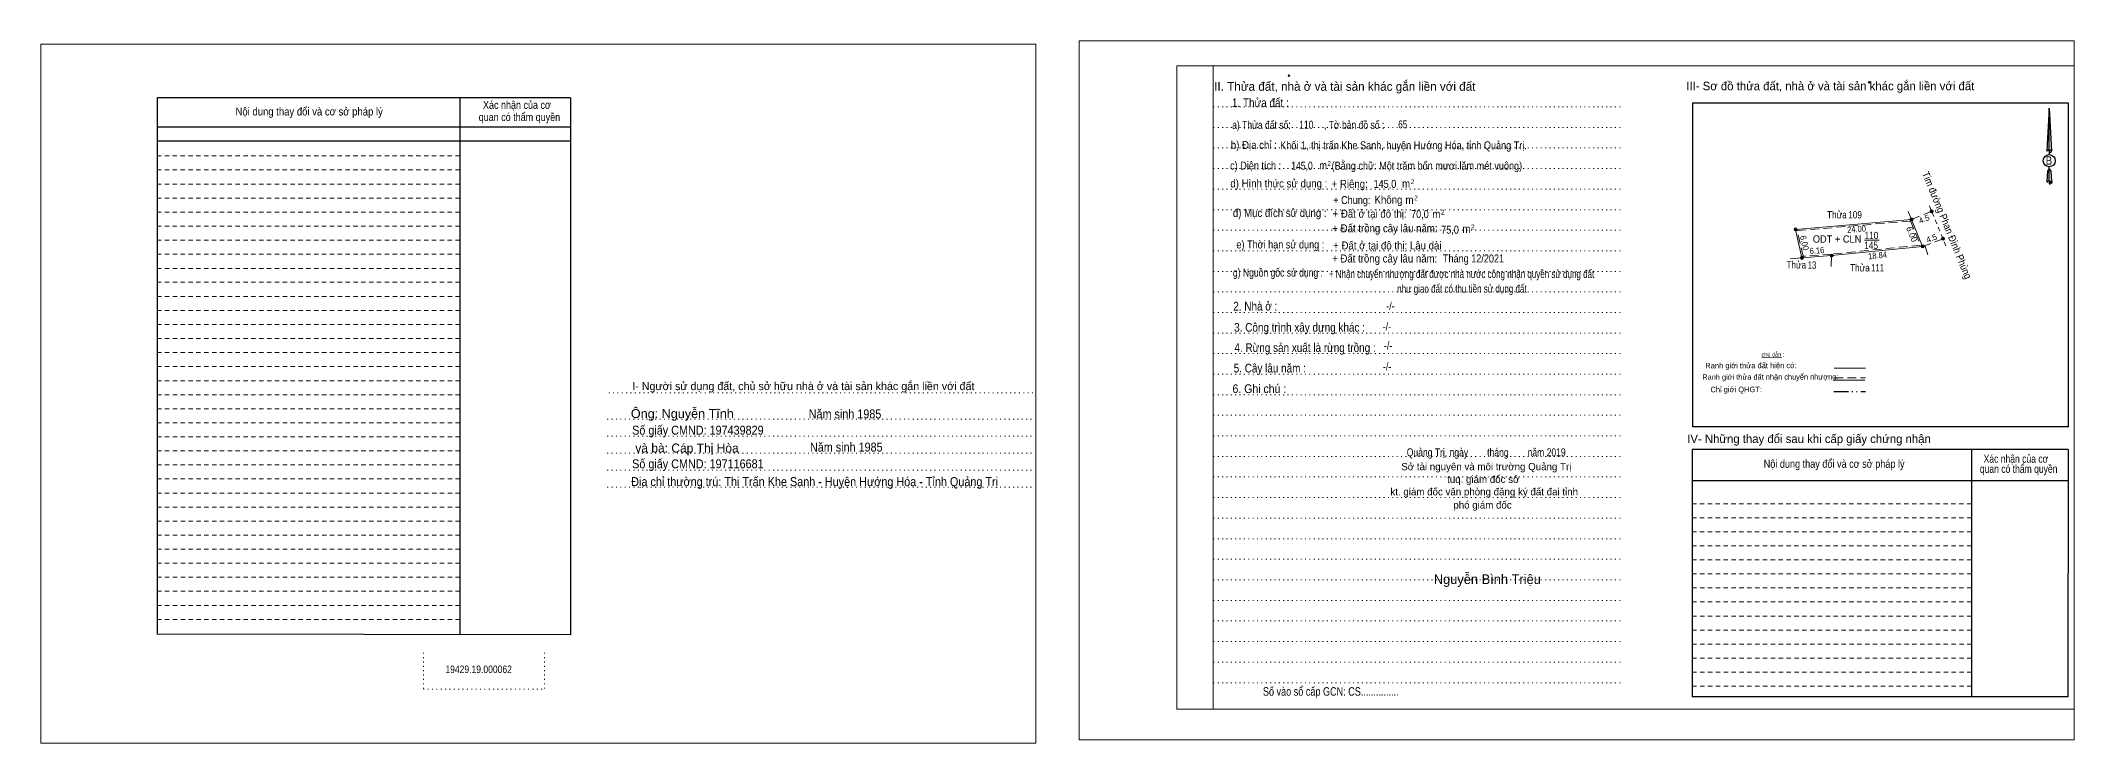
# Model space of a CAD drawing. Header units: metres. Extents: x 551477 to 552170, y 1839913 to 1840065.
# Drawn here: x 551476.7 to 551896, y 1839913.2 to 1840057.9 of the extents above; entities that cross this region are included whole.
import ezdxf
from ezdxf.enums import TextEntityAlignment as Align

# ---------------------------------------------------------------- set-up
doc = ezdxf.new("R2010")
doc.units = ezdxf.units.M
doc.header["$LTSCALE"] = 0.6
doc.header["$PDMODE"] = 32
doc.header["$PDSIZE"] = 0.3
for name, pattern in [('DASH_DOUBLE_DOT', [9.2, 5, -1.2, 0.3, -1.2, 0.3, -1.2]), ('DOTTED', [1.5, 0.3, -1.2]), ('MEDIUM_DASHED', [4.5, 3, -1.5]), ('SHORT_DASHED', [2.7, 1.5, -1.2])]:
    doc.linetypes.add(name, pattern=pattern)
for name, color, linetype, lineweight in [('1', 7, 'DOTTED', 13), ('10', 7, 'Continuous', 13), ('18', 7, 'Continuous', 25), ('2', 7, 'SHORT_DASHED', 13), ('28', 7, 'Continuous', 25), ('5', 7, 'Continuous', 13), ('55', 7, 'Continuous', 13)]:
    doc.layers.add(name, color=color, linetype=linetype, lineweight=lineweight)
doc.layers.add('20', color=7, linetype='Continuous')

msp = doc.modelspace()

# ---------------------------------------------------------------- hatches: boundary and pattern name
at = {"layer": '10'}
for points in [[(551862.7478, 1840021.12, 1), (551862.1122, 1840021.12, 1)], [(551866.9178, 1840022.8, 1), (551866.2822, 1840022.8, 1)], [(551838.8378, 1840019.08, 1), (551838.2022, 1840019.08, 1)], [(551865.0278, 1840015.57, 1), (551864.3922, 1840015.57, 1)], [(551869.2378, 1840017.14, 1), (551868.6022, 1840017.14, 1)], [(551840.1378, 1840013.22, 1), (551839.5022, 1840013.22, 1)], [(551846.2778, 1840013.68, 1), (551845.6422, 1840013.68, 1)]]:
    msp.add_hatch(color=256, dxfattribs=at).paths.add_polyline_path(points)

# ---------------------------------------------------------------- linework, layer by layer
at = {"layer": '1', "linetype": 'Continuous'}
for p, q in [((551710.9, 1840052.73), (551896, 1840052.73)), ((551710.9, 1840052.73), (551710.9, 1839920.23)), ((551896, 1840052.73), (551896, 1839919.11)), ((551710.9, 1839920.23), (551896, 1839920.23))]:
    msp.add_line(p, q, dxfattribs=at)
at = {"layer": '1'}
for p, q in [((551718.4, 1840052.73), (551718.4, 1839920.23)), ((551718.4, 1840052.73), (551718.4, 1839920.23)), ((551718.48, 1840044.31), (551803.02, 1840044.31)), ((551718.48, 1840040.09), (551803.02, 1840040.09)), ((551718.48, 1840035.85), (551803.02, 1840035.85)), ((551718.48, 1840031.61), (551803.02, 1840031.61)), ((551718.48, 1840027.37), (551803.02, 1840027.37)), ((551718.48, 1840023.13), (551803.02, 1840023.13)), ((551718.48, 1840018.91), (551803.02, 1840018.91)), ((551718.48, 1840014.67), (551803.02, 1840014.67)), ((551718.48, 1840010.43), (551803.02, 1840010.43)), ((551718.48, 1840006.19), (551803.02, 1840006.19)), ((551718.48, 1840001.97), (551803.02, 1840001.97)), ((551718.48, 1839997.73), (551803.02, 1839997.73)), ((551718.48, 1839993.49), (551803.02, 1839993.49)), ((551718.48, 1839989.25), (551803.02, 1839989.25)), ((551593.78, 1839985.41), (551681.84, 1839985.41)), ((551718.48, 1839985.01), (551803.02, 1839985.01)), ((551593.49, 1839980.01), (551681.54, 1839980.01)), ((551718.48, 1839980.79), (551803.02, 1839980.79)), ((551593.49, 1839976.51), (551681.54, 1839976.51)), ((551718.48, 1839976.55), (551803.02, 1839976.55)), ((551593.49, 1839973.01), (551681.54, 1839973.01)), ((551593.49, 1839969.51), (551681.54, 1839969.51)), ((551718.48, 1839972.31), (551803.02, 1839972.31)), ((551593.49, 1839966.01), (551681.54, 1839966.01)), ((551718.48, 1839968.09), (551803.02, 1839968.09)), ((551718.48, 1839963.85), (551803.02, 1839963.85)), ((551718.48, 1839959.59), (551803.02, 1839959.59)), ((551718.48, 1839955.37), (551803.02, 1839955.37)), ((551718.48, 1839951.15), (551803.02, 1839951.15)), ((551718.48, 1839946.89), (551803.02, 1839946.89)), ((551718.48, 1839942.65), (551803.02, 1839942.65)), ((551718.48, 1839938.43), (551803.02, 1839938.43)), ((551555.56, 1839931.87), (551555.56, 1839924.37)), ((551580.54, 1839931.87), (551580.54, 1839924.37)), ((551718.48, 1839934.19), (551803.02, 1839934.19)), ((551718.48, 1839929.95), (551803.02, 1839929.95)), ((551555.56, 1839924.37), (551580.54, 1839924.37)), ((551718.48, 1839925.71), (551803.02, 1839925.71))]:
    msp.add_line(p, q, dxfattribs=at)
at = {"layer": '1', "linetype": 'Continuous'}
for points in [[(551690.8, 1839913.93), (551896, 1839913.93), (551896, 1840057.93), (551690.8, 1840057.93)], [(551476.65, 1839913.23), (551681.85, 1839913.23), (551681.85, 1840057.23), (551476.65, 1840057.23)], [(551476.65, 1840057.23), (551681.85, 1840057.23), (551681.85, 1839913.23), (551476.65, 1839913.23)], [(551476.65, 1839913.23), (551681.85, 1839913.23), (551681.85, 1840057.23), (551476.65, 1840057.23)], [(551718.4, 1840052.73), (551896, 1840052.73), (551896, 1839920.23), (551718.4, 1839920.23)]]:
    msp.add_lwpolyline(points, close=True, dxfattribs=at)
at = {"layer": '10', "linetype": 'SHORT_DASHED'}
msp.add_line((551869.51, 1840015.7), (551866.13, 1840023.95), dxfattribs=at)
at = {"layer": '10'}
for p, q in [((551862.43, 1840021.12), (551838.52, 1840019.08)), ((551861.77, 1840022.77), (551862.43, 1840021.12)), ((551864.71, 1840015.57), (551862.43, 1840021.12)), ((551838.52, 1840019.08), (551839.82, 1840013.22)), ((551864.71, 1840015.57), (551845.96, 1840013.68)), ((551852.7, 1840016.82), (551855.73, 1840016.82)), ((551837.43, 1840013.04), (551839.82, 1840013.22)), ((551839.82, 1840013.22), (551845.96, 1840013.68)), ((551845.89, 1840011.43), (551845.96, 1840013.68))]:
    msp.add_line(p, q, dxfattribs=at)
at = {"layer": '10', "linetype": 'MEDIUM_DASHED'}
for p, q in [((551862.43, 1840021.12), (551866.6, 1840022.8)), ((551864.71, 1840015.57), (551868.92, 1840017.14))]:
    msp.add_line(p, q, dxfattribs=at)
msp.add_lwpolyline([(551862.24, 1840020.8), (551864.28, 1840015.83), (551845.93, 1840013.98), (551840.06, 1840013.54), (551838.89, 1840018.81)], close=True, dxfattribs=at)
at = {"layer": '10'}
msp.add_lwpolyline([(551864.71, 1840015.57), (551865.23, 1840015.62), (551865.82, 1840013.83)], dxfattribs=at)
for centre in [(551862.43, 1840021.12), (551866.6, 1840022.8), (551838.52, 1840019.08), (551864.71, 1840015.57), (551868.92, 1840017.14), (551839.82, 1840013.22), (551845.96, 1840013.68)]:
    msp.add_circle(centre, 0.3178, dxfattribs=at)
at = {"layer": '18'}
for p, q in [((551890.81, 1840044.03), (551891.28, 1840035.17)), ((551890.81, 1840044.03), (551891.28, 1840035.17)), ((551890.81, 1840044.03), (551891.28, 1840035.17)), ((551890.43, 1840036.57), (551890.36, 1840035.19)), ((551890.81, 1840035.47), (551890.81, 1840035.13)), ((551890.81, 1840035.13), (551890.81, 1840034.87)), ((551890.81, 1840034.87), (551890.81, 1840034.53)), ((551890.81, 1840034.87), (551890.81, 1840034.53)), ((551890.81, 1840034.87), (551890.81, 1840034.53)), ((551891.28, 1840035.17), (551891.28, 1840035.19)), ((551890.81, 1840031.57), (551890.81, 1840031.97)), ((551890.81, 1840031.57), (551890.81, 1840031.97)), ((551890.81, 1840031.57), (551890.81, 1840031.97)), ((551890.81, 1840031.57), (551891.16, 1840031.07)), ((551890.81, 1840031.57), (551891.16, 1840031.07)), ((551890.81, 1840031.57), (551891.16, 1840031.07)), ((551890.81, 1840029.07), (551890.81, 1840028.73)), ((551890.81, 1840028.73), (551890.81, 1840028.47)), ((551891.16, 1840031.07), (551891.28, 1840028.77)), ((551891.16, 1840031.07), (551891.28, 1840028.77)), ((551891.16, 1840031.07), (551891.28, 1840028.77))]:
    msp.add_line(p, q, dxfattribs=at)
for points in [[(551890.81, 1840035.47), (551890.81, 1840044.03), (551890.43, 1840036.57)], [(551890.81, 1840029.07), (551890.81, 1840031.57), (551890.48, 1840031.07), (551890.43, 1840030.13), (551890.36, 1840028.77)]]:
    msp.add_lwpolyline(points, dxfattribs=at)
msp.add_ellipse((551890.8286, 1840033.2197), major_axis=(0, 1.258), ratio=0.983453, dxfattribs=at)
for centre, start_param, end_param in [((551890.829, 1840035.1582), 1.57079633, 3.07445202), ((551890.829, 1840035.1582), 0.06714063, 1.57079633), ((551890.829, 1840035.1582), 4.71238898, 6.28318531), ((551890.829, 1840028.7377), 2.49106941, 3.07427841), ((551890.829, 1840028.7377), 1.57079633, 2.49106941), ((551890.829, 1840028.7377), 0.06714063, 1.57079633), ((551890.829, 1840028.7377), 4.71238898, 6.28318531)]:
    msp.add_ellipse(centre, major_axis=(0.4535, 0), ratio=0.655448, start_param=start_param, end_param=end_param, dxfattribs=at)
msp.add_point((551891.28, 1840028.77), dxfattribs=at)
at = {"layer": '2', "linetype": 'Continuous', "lineweight": 25}
for p, q in [((551585.92, 1840046.19), (551500.65, 1840046.19)), ((551500.65, 1840046.19), (551500.65, 1839935.67)), ((551563.08, 1840046.19), (551563.11, 1839935.59)), ((551585.92, 1840040.15), (551500.76, 1840040.15)), ((551585.92, 1840037.27), (551500.76, 1840037.27))]:
    msp.add_line(p, q, dxfattribs=at)
at = {"layer": '2'}
for p, q in [((551563.08, 1840034.19), (551500.64, 1840034.19)), ((551563.08, 1840031.31), (551500.64, 1840031.31)), ((551563.08, 1840031.31), (551500.65, 1840031.31)), ((551563.08, 1840028.41), (551500.65, 1840028.41)), ((551563.08, 1840025.51), (551500.65, 1840025.51)), ((551563.08, 1840022.63), (551500.65, 1840022.63)), ((551563.08, 1840019.73), (551500.65, 1840019.73)), ((551563.08, 1840016.85), (551500.65, 1840016.85)), ((551563.09, 1840013.95), (551500.65, 1840013.95)), ((551563.09, 1840011.05), (551500.65, 1840011.05)), ((551563.09, 1840008.17), (551500.65, 1840008.17)), ((551563.1, 1840005.27), (551500.65, 1840005.27)), ((551563.1, 1840002.37), (551500.65, 1840002.37)), ((551563.1, 1839999.49), (551500.65, 1839999.49)), ((551563.1, 1839996.59), (551500.65, 1839996.59)), ((551563.1, 1839993.71), (551500.65, 1839993.71)), ((551563.1, 1839990.81), (551500.65, 1839990.81)), ((551563.1, 1839987.91), (551500.65, 1839987.91)), ((551563.1, 1839985.03), (551500.65, 1839985.03)), ((551563.1, 1839982.13), (551500.65, 1839982.13)), ((551563.1, 1839979.23), (551500.65, 1839979.23)), ((551563.1, 1839976.35), (551500.65, 1839976.35)), ((551563.11, 1839973.45), (551500.65, 1839973.45)), ((551563.11, 1839970.55), (551500.65, 1839970.55)), ((551563.11, 1839967.67), (551500.65, 1839967.67)), ((551563.11, 1839964.77), (551500.65, 1839964.77)), ((551563.12, 1839961.89), (551500.65, 1839961.89)), ((551563.12, 1839958.99), (551500.65, 1839958.99)), ((551874.78, 1839959.69), (551817.2, 1839959.69)), ((551563.12, 1839956.09), (551500.65, 1839956.09)), ((551563.12, 1839953.21), (551500.65, 1839953.21)), ((551874.78, 1839956.79), (551817.2, 1839956.79)), ((551874.78, 1839953.89), (551817.2, 1839953.89)), ((551563.12, 1839950.31), (551500.65, 1839950.31)), ((551874.78, 1839951.01), (551817.2, 1839951.01)), ((551563.12, 1839947.41), (551500.65, 1839947.41)), ((551563.12, 1839944.53), (551500.65, 1839944.53)), ((551874.79, 1839948.11), (551817.2, 1839948.11)), ((551874.8, 1839945.23), (551817.2, 1839945.23)), ((551563.12, 1839941.63), (551500.65, 1839941.63)), ((551874.8, 1839942.33), (551817.2, 1839942.33)), ((551563.12, 1839938.75), (551500.65, 1839938.75)), ((551874.8, 1839939.43), (551817.2, 1839939.43)), ((551874.8, 1839936.55), (551817.2, 1839936.55)), ((551874.81, 1839933.65), (551817.2, 1839933.65)), ((551874.81, 1839930.75), (551817.2, 1839930.75)), ((551874.82, 1839927.87), (551817.2, 1839927.87)), ((551874.82, 1839924.97), (551817.2, 1839924.97))]:
    msp.add_line(p, q, dxfattribs=at)
at = {"layer": '2', "linetype": 'Continuous', "lineweight": 25}
msp.add_lwpolyline([(551585.92, 1840046.19), (551585.87, 1839935.55), (551500.65, 1839935.67)], dxfattribs=at)
at = {"layer": '28'}
for p, q in [((551817.27, 1840045.05), (551817.27, 1839978.41)), ((551894.8, 1839978.41), (551817.27, 1839978.41)), ((551874.78, 1839973.71), (551874.82, 1839922.83)), ((551894.72, 1839973.71), (551894.68, 1839922.83)), ((551894.71, 1839967.25), (551817.2, 1839967.25)), ((551894.68, 1839922.83), (551817.2, 1839922.83))]:
    msp.add_line(p, q, dxfattribs=at)
at = {"layer": '28', "linetype": 'SHORT_DASHED', "lineweight": 13}
msp.add_line((551874.77, 1839962.57), (551817.2, 1839962.57), dxfattribs=at)
at = {"layer": '28'}
for points in [[(551894.8, 1839978.41), (551894.8, 1840045.05), (551817.27, 1840045.05)], [(551894.72, 1839973.71), (551817.2, 1839973.71), (551817.2, 1839922.83)]]:
    msp.add_lwpolyline(points, dxfattribs=at)
msp.add_point((551853.74, 1840049.37), dxfattribs=at)
at = {"layer": '5'}
msp.add_point((551734.05, 1840050.74), dxfattribs=at)
at = {"layer": '55'}
for p, q in [((551831.53, 1839992.67), (551835.6, 1839992.65)), ((551846.47, 1839990.51), (551852.97, 1839990.51)), ((551846.53, 1839988.03), (551852.77, 1839988.03)), ((551846.53, 1839988.03), (551852.77, 1839988.03))]:
    msp.add_line(p, q, dxfattribs=at)
at = {"layer": '55', "linetype": 'MEDIUM_DASHED'}
msp.add_line((551846.51, 1839988.47), (551852.91, 1839988.47), dxfattribs=at)
at = {"layer": '55', "linetype": 'DASH_DOUBLE_DOT', "lineweight": 25}
msp.add_line((551846.43, 1839985.65), (551852.93, 1839985.65), dxfattribs=at)

# ---------------------------------------------------------------- texts
at = {"layer": '10'}
for s, height, rotation, width, p in [('Tim đường Phan Đình Phùng', 1.5, 292.279, 0.9, (551869.0414, 1840019.6393)), ('24.00', 1.25, 4.877, 0.9, (551851.1369, 1840018.4984)), ('6.00', 1.25, 282.508, 0.95, (551839.7438, 1840016.1553)), ('6.16', 1.25, 4.285, 0.9, (551842.9733, 1840014.0981)), ('18.84', 1.25, 5.756, 0.9, (551855.4773, 1840013.0882))]:
    msp.add_text(s, height=height, rotation=rotation, dxfattribs=dict(at, width=width)).set_placement(p, align=Align.CENTER)
for s, width, p in [('109', 0.85, (551850.785, 1840021.33)), ('ODT + CLN', 0.95, (551847.08, 1840016.34)), ('145', 0.85, (551854.105, 1840015.04)), ('110', 0.85, (551854.165, 1840017.07)), ('13', 0.8, (551841.9, 1840010.97)), ('111', 0.8, (551855.45, 1840010.43))]:
    msp.add_text(s, height=1.5, dxfattribs=dict(at, width=width)).set_placement(p, align=Align.CENTER)
for s, height, rotation, p in [('4.5', 1.2, 21.943, (551865.2458, 1840020.6374)), ('6.00', 1.25, 292.333, (551861.8916, 1840017.8525)), ('4.5', 1.2, 21.943, (551866.7858, 1840016.6674))]:
    msp.add_text(s, height=height, rotation=rotation, dxfattribs=at).set_placement(p, align=Align.CENTER)
at = {"layer": '18'}
for s, height, p in [('II. Thửa đất, nhà ở và tài sản khác gắn liền với đất', 1.8, (551745.57, 1840047.62)), ('Sở tài nguyên và môi trường Quảng Trị', 1.5, (551774.75, 1839969.47)), ('kt. giám đốc văn phòng đăng ký đất đai tỉnh', 1.5, (551774.315, 1839964.29)), ('tuq. giám đốc sở', 1.5, (551774.12, 1839966.85)), ('phó giám đốc', 1.5, (551773.965, 1839961.57)), ('Nguyễn Bình Triệu', 1.98, (551774.955, 1839946.03))]:
    msp.add_text(s, height=height, dxfattribs=at).set_placement(p, align=Align.CENTER)
for s, height, width, p in [('1. Thửa đất :', 1.8, 0.85, (551728.155, 1840044.26)), ('a) Thửa đất số:              , Tờ bản đồ số : ', 1.65, 0.8, (551738.27, 1840039.76)), ('110', 1.65, 0.8, (551737.63, 1840039.8)), ('65', 1.65, 0.75, (551757.515, 1840039.88)), ('b) Địa chỉ : ', 1.65, 0.9, (551727.08, 1840035.64)), (' Khối 1, thị trấn Khe Sanh, huyện Hướng Hóa, tỉnh Quảng Trị.', 1.65, 0.85, (551757.415, 1840035.56)), ('c) Diện tích :                                                   ', 1.65, 0.85, (551740.465, 1840031.4)), ('145,0', 1.65, 0.8, (551736.745, 1840031.36)), (' m', 1.65, 0.85, (551740.835, 1840031.44)), ('2', 1, 0.75, (551742.335, 1840032.16)), ('(Bằng chữ: Một trăm bốn mươi lăm mét vuông)', 1.65, 0.85, (551762.49, 1840031.36)), ('B', 1.728, 0.85, (551890.765, 1840032.39)), ('d) Hình thức sử dụng :', 1.65, 0.9, (551731.965, 1840027.71)), ('+ Riêng: ', 1.65, 0.9, (551746.855, 1840027.62)), ('145,0', 1.65, 0.85, (551753.845, 1840027.62)), (' m', 1.65, 0.9, (551757.925, 1840027.68)), ('2', 1, 0.8, (551759.54, 1840028.4)), ('       + Chung:', 1.65, 0.85, (551745.2, 1840024.29)), ('Không', 1.65, 0.9, (551754.57, 1840024.36)), (' m', 1.65, 0.9, (551758.635, 1840024.32)), ('2', 1, 0.8, (551760.23, 1840025.04)), ('đ) Mục đích sử dụng :', 1.65, 0.9, (551732.145, 1840021.64)), ('+ Đất trồng cây lâu năm: ', 1.65, 0.9, (551754.12, 1840018.47)), ('+ Đất ở tại đô thị: ', 1.65, 0.9, (551750.96, 1840021.48)), ('70,0', 1.65, 0.85, (551761.055, 1840021.4)), (' m', 1.65, 0.9, (551764.165, 1840021.41)), ('2', 1, 0.8, (551765.76, 1840022.13)), ('75,0', 1.65, 0.85, (551767.265, 1840018.19)), ('2', 1, 0.8, (551771.97, 1840019.07)), ('e) Thời hạn sử dụng :', 1.65, 0.85, (551732.275, 1840015.14)), ('+ Đất ở tại đô thị: Lâu dài', 1.65, 0.9, (551754.34, 1840014.93)), (' m', 1.65, 0.9, (551770.375, 1840018.35)), ('+ Đất trồng cây lâu năm: ', 1.65, 0.9, (551754.07, 1840012.25)), ('Tháng 12/2021', 1.65, 0.85, (551772.105, 1840012.26)), ('g) Nguồn gốc sử dụng :', 1.65, 0.8, (551731.78, 1840009.35)), ('+ Nhận chuyển nhượng đất được nhà nước công nhận quyền sử dụng đất', 1.65, 0.75, (551769.64, 1840009.07)), ('như giao đất có thu tiền sử dụng đất', 1.65, 0.75, (551769.715, 1840006.04)), ('2. Nhà ở :', 1.8, 0.85, (551727.115, 1840002.36)), ('3. Công trình xây dựng khác :', 1.8, 0.85, (551736.24, 1839998)), ('4. Rừng sản xuất là rừng trồng :', 1.8, 0.85, (551737.375, 1839993.82)), ('5. Cây lâu năm :', 1.8, 0.85, (551730.11, 1839989.6)), ('6. Ghi chú :', 1.8, 0.9, (551727.955, 1839985.36)), ('Quảng Trị, ngày        tháng        năm 2019', 1.65, 0.8, (551774.73, 1839972.33)), ('19429.19.000062', 1.55, 0.85, (551566.96, 1839927.69)), ('Số vào sổ cấp GCN: CS...............', 1.75, 0.8, (551742.68, 1839923.03))]:
    msp.add_text(s, height=height, dxfattribs=dict(at, width=width)).set_placement(p, align=Align.CENTER)
at = {"layer": '2'}
for s, width, p in [('Xác nhận của cơ', 0.85, (551574.855, 1840043.89)), ('Xác nhận của cơ', 0.85, (551574.855, 1840043.89)), ('Nội dung thay đổi và cơ sở pháp lý', 0.9, (551532.02, 1840042.53)), ('Nội dung thay đổi và cơ sở pháp lý', 0.9, (551532.02, 1840042.53)), (' quan có thẩm quyền', 0.85, (551575.115, 1840041.39)), (' quan có thẩm quyền', 0.85, (551575.115, 1840041.39))]:
    msp.add_text(s, height=1.63, dxfattribs=dict(at, width=width)).set_placement(p, align=Align.CENTER)
at = {"layer": '20', "width": 0.85}
for p in [(551847.04, 1840021.33), (551838.66, 1840011.02), (551851.79, 1840010.41)]:
    msp.add_text('Thửa', height=1.5, dxfattribs=at).set_placement(p, align=Align.CENTER)
at = {"layer": '28'}
for s, height, p in [('III- Sơ đồ thửa đất, nhà ở và tài sản khác gắn liền với đất', 1.75, (551845.68, 1840047.73)), ('I- Người sử dụng đất, chủ sở hữu nhà ở và tài sản khác gắn liền với đất', 1.653, (551633.915, 1839985.97)), ('và bà: Cáp Thị Hòa', 1.85, (551609.93, 1839973.11)), ('IV- Những thay đổi sau khi cấp giấy chứng nhận', 1.75, (551841.295, 1839975.07))]:
    msp.add_text(s, height=height, dxfattribs=at).set_placement(p, align=Align.CENTER)
for s, height, width, p in [('-/-', 1.65, 0.85, (551754.985, 1840002.46)), ('-/-', 1.65, 0.85, (551754.245, 1839998.26)), ('-/-', 1.65, 0.85, (551754.505, 1839994.32)), ('-/-', 1.65, 0.85, (551754.295, 1839990)), ('Ông: Nguyễn Tĩnh', 1.85, 1.05, (551608.965, 1839980.21)), ('Năm sinh 1985', 1.85, 0.9, (551642.51, 1839980.15)), ('Số giấy CMND: 197439829', 1.85, 0.9, (551612.17, 1839976.79)), ('Năm sinh 1985', 1.85, 0.9, (551642.77, 1839973.31)), ('Số giấy CMND: 197116681', 1.85, 0.9, (551612.17, 1839969.86)), ('Nội dung thay đổi và cơ sở pháp lý', 1.65, 0.85, (551846.47, 1839969.97)), (' quan có thẩm quyền', 1.65, 0.8, (551884.275, 1839968.93)), ('Xác nhận của cơ', 1.65, 0.8, (551883.955, 1839971.01)), ('Địa chỉ thường trú: Thị Trấn Khe Sanh - Huyện Hướng Hóa - Tỉnh Quảng Trị', 1.855, 0.9, (551636.245, 1839966.19))]:
    msp.add_text(s, height=height, dxfattribs=dict(at, width=width)).set_placement(p, align=Align.CENTER)
at = {"layer": '55'}
for s, height, width, p in [('Ranh giới thửa đất hiện có:', 1.13, 0.9, (551829.2938, 1839990.4676)), ('Ranh giới thửa đất nhận chuyển nhượng:', 1.12, 0.85, (551833.3138, 1839988.1262)), ('Chỉ giới QHGT:', 1.125, 0.9, (551826.2788, 1839985.5404))]:
    msp.add_text(s, height=height, rotation=0.127, dxfattribs=dict(at, width=width)).set_placement(p, align=Align.CENTER)
msp.add_text('chú dẫn :', height=0.8323, rotation=359.976, dxfattribs=at).set_placement((551833.8548, 1839992.8888), align=Align.CENTER)

doc.saveas('drawing.dxf')
